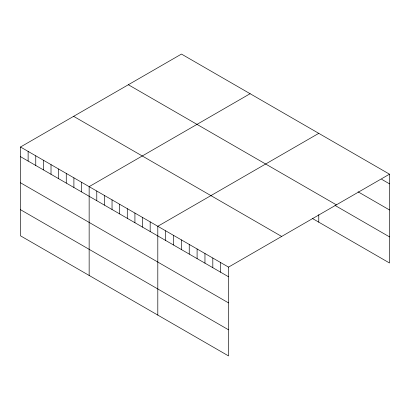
<?xml version="1.0" encoding="UTF-8"?>
<svg xmlns="http://www.w3.org/2000/svg" width="410" height="410" viewBox="0 0 410 410"><rect width="100%" height="100%" fill="white"/><g stroke="black" fill="none" stroke-linecap="round" stroke-linejoin="round"><path stroke-width="0.61" d="M20.5 147.005L228.534 267.115L228.534 355.926L20.5 235.817L20.5 147.005L181.466 54.074L389.5 174.183L389.5 262.994L312.23 218.381M250.115 93.711L89.149 186.642L89.149 275.453M318.77 133.342L157.804 226.279L157.804 315.09M228.534 267.115L389.5 174.183M381.643 179.298L389.5 183.839M358.063 191.808L389.5 209.961M128.345 84.742L336.379 204.851M335.011 205.415L389.5 236.872M73.621 116.337L281.655 236.447M20.5 156.661L228.534 276.77M20.5 182.783L228.534 302.893M20.5 209.7L228.534 329.804M318.77 214.691L318.77 222.159M220.677 262.574L220.677 272.235M212.816 258.039L212.816 267.694M204.959 253.503L204.959 263.159M197.097 248.962L197.097 258.623M189.241 244.427L189.241 254.082M181.379 239.891L181.379 249.546M173.522 235.35L173.522 245.011M165.66 230.815L165.66 240.47M150.173 221.871L150.173 231.532M142.547 217.469L142.547 227.125M134.921 213.067L134.921 222.722M127.29 208.659L127.29 218.32M119.664 204.257L119.664 213.912M112.038 199.854L112.038 209.51M104.406 195.452L104.406 205.108M96.78 191.045L96.78 200.7M81.523 182.24L81.523 191.895M73.897 177.832L73.897 187.488M66.266 173.43L66.266 183.085M58.64 169.028L58.64 178.683M51.014 164.62L51.014 174.281M43.383 160.218L43.383 169.873M35.757 155.815L35.757 165.471M28.126 151.408L28.126 161.068"/></g></svg>
